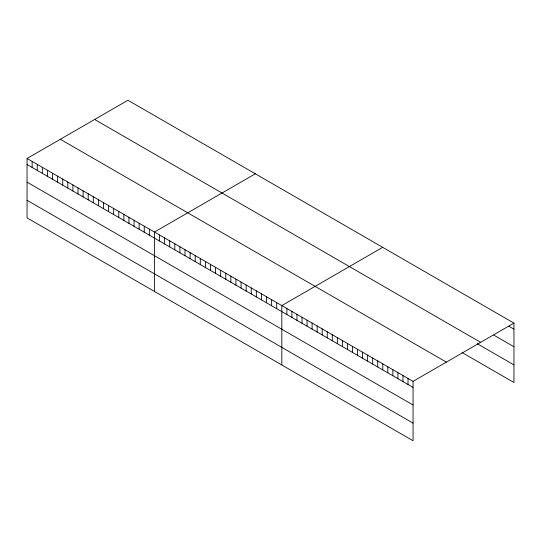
<?xml version="1.0" encoding="UTF-8"?>
<svg xmlns="http://www.w3.org/2000/svg" width="541" height="541" viewBox="0 0 541 541"><rect width="100%" height="100%" fill="white"/><g stroke="black" fill="none" stroke-linecap="round" stroke-linejoin="round"><path stroke-width="0.81" d="M27.05 158.499L413.06 381.358L413.06 440.746L27.05 217.888L27.05 158.499L127.94 100.254L513.95 323.112L513.95 382.501L462.028 352.529M255.318 173.796L154.435 232.042L154.435 291.43M382.703 247.338L281.82 305.584L281.82 364.979M413.06 381.358L513.95 323.112M508.905 326.237L513.95 329.151M493.757 335.102L513.95 346.754M94.641 119.473L480.658 342.338M477.176 343.663L513.95 364.898M60.342 139.274L446.359 362.139M27.05 164.532L413.06 387.397M27.05 182.141L413.06 405.006M27.05 200.278L413.06 423.143M408.015 378.443L408.015 384.482M402.971 375.528L402.971 381.567M397.919 372.614L397.919 378.653M392.874 369.706L392.874 375.738M387.823 366.791L387.823 372.823M382.778 363.877L382.778 369.909M377.726 360.962L377.726 366.994M372.681 358.047L372.681 364.079M367.63 355.133L367.63 361.165M362.585 352.218L362.585 358.25M357.533 349.303L357.533 355.336M352.489 346.389L352.489 352.428M347.444 343.474L347.444 349.513M342.392 340.56L342.392 346.598M337.347 337.645L337.347 343.684M332.296 334.73L332.296 340.769M327.251 331.816L327.251 337.855M322.199 328.901L322.199 334.94M317.154 325.986L317.154 332.025M312.103 323.072L312.103 329.111M307.058 320.157L307.058 326.196M302.013 317.242L302.013 323.281M296.962 314.328L296.962 320.367M291.917 311.413L291.917 317.452M286.865 308.498L286.865 314.537M276.721 302.642L276.721 308.681M271.629 299.7L271.629 305.739M266.53 296.759L266.53 302.798M261.438 293.817L261.438 299.856M256.339 290.875L256.339 296.914M251.247 287.934L251.247 293.973M246.148 284.992L246.148 291.031M241.056 282.05L241.056 288.089M235.957 279.109L235.957 285.148M230.865 276.167L230.865 282.206M225.773 273.225L225.773 279.264M220.674 270.284L220.674 276.323M215.582 267.342L215.582 273.381M210.483 264.4L210.483 270.439M205.391 261.459L205.391 267.497M200.292 258.517L200.292 264.556M195.2 255.575L195.2 261.614M190.101 252.633L190.101 258.672M185.008 249.692L185.008 255.731M179.91 246.75L179.91 252.789M174.817 243.808L174.817 249.847M169.718 240.867L169.718 246.906M164.626 237.925L164.626 243.964M159.527 234.983L159.527 241.022M149.336 229.1L149.336 235.139M144.244 226.158L144.244 232.197M139.145 223.217L139.145 229.256M134.053 220.275L134.053 226.314M128.961 217.333L128.961 223.372M123.862 214.392L123.862 220.43M118.77 211.45L118.77 217.489M113.671 208.508L113.671 214.547M108.579 205.566L108.579 211.605M103.48 202.625L103.48 208.664M98.388 199.683L98.388 205.722M93.289 196.741L93.289 202.78M88.197 193.8L88.197 199.839M83.098 190.858L83.098 196.897M78.005 187.916L78.005 193.949M72.907 184.975L72.907 191.007M67.814 182.033L67.814 188.065M62.715 179.091L62.715 185.123M57.623 176.15L57.623 182.182M52.524 173.208L52.524 179.24M47.432 170.266L47.432 176.298M42.333 167.325L42.333 173.357M37.241 164.383L37.241 170.415M32.142 161.441L32.142 167.473"/></g></svg>
